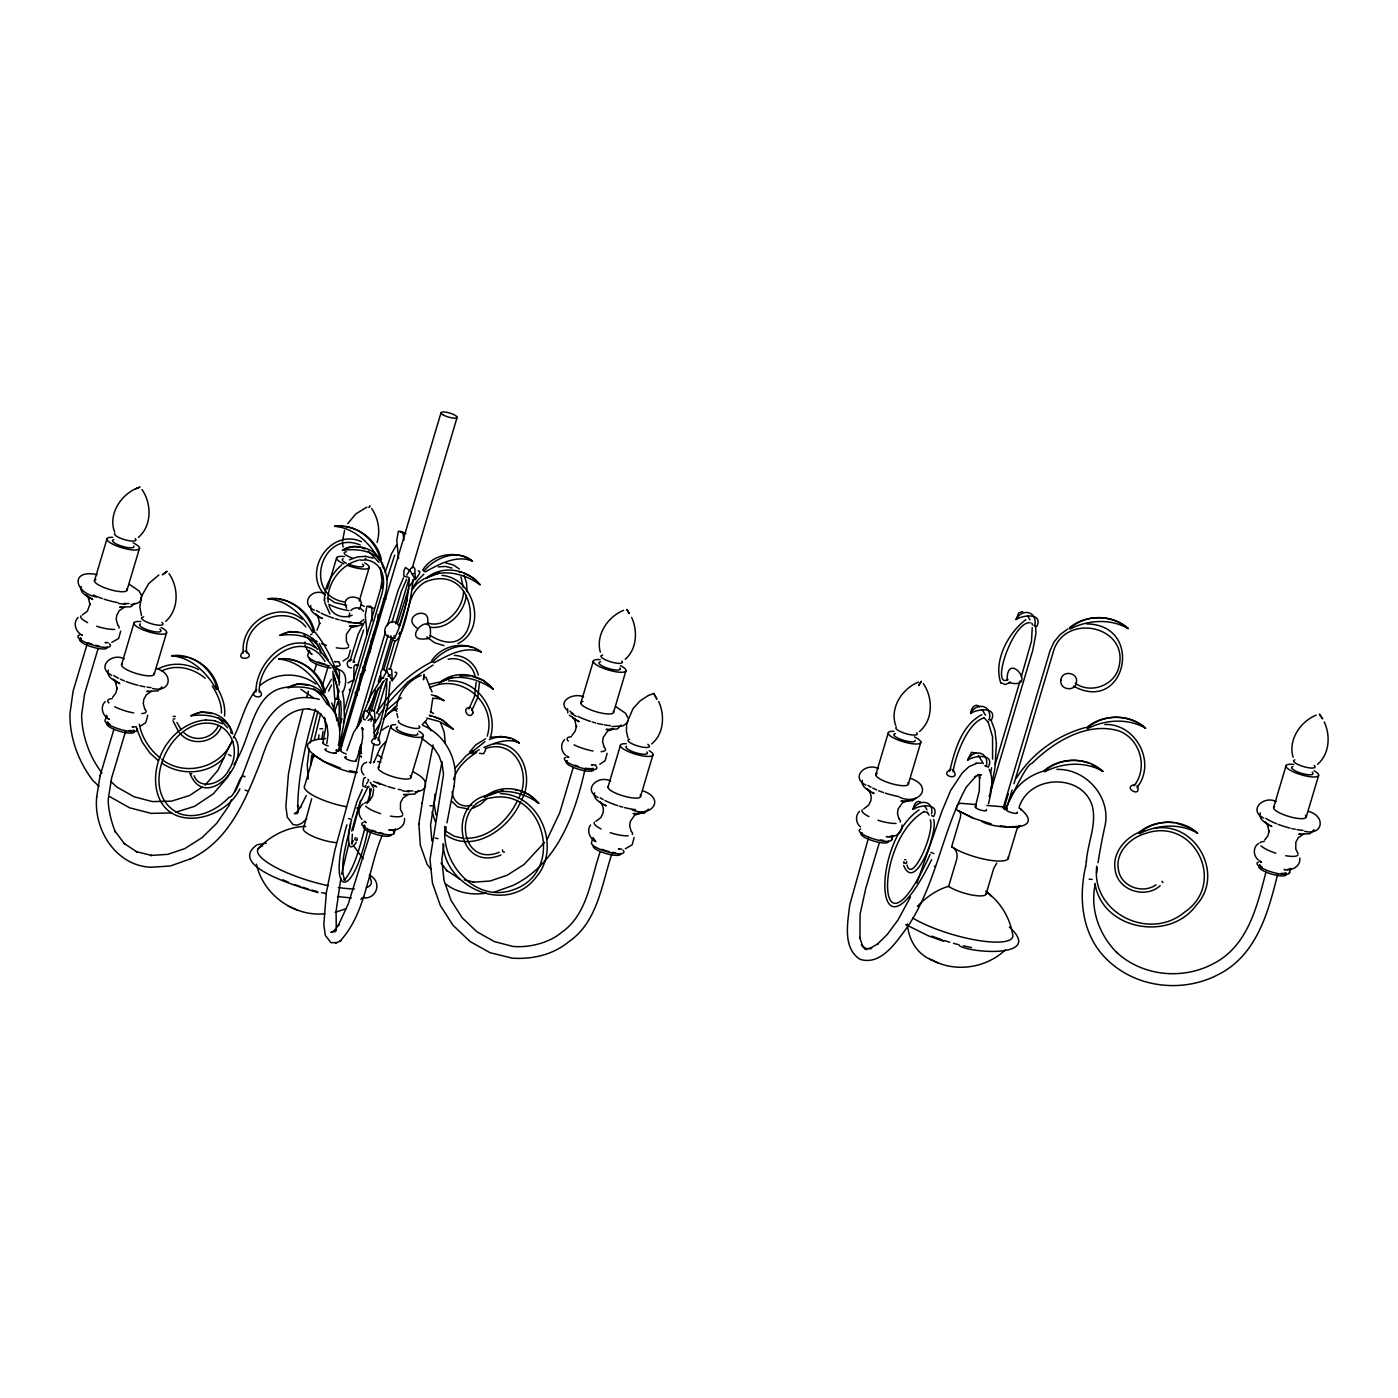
<?xml version="1.0" encoding="UTF-8"?>
<svg xmlns="http://www.w3.org/2000/svg" width="1398" height="1398" viewBox="0 0 1398 1398"><rect width="100%" height="100%" fill="white"/><g stroke="black" fill="none" stroke-linecap="round" stroke-linejoin="round"><path stroke-width="1.5" d="M311.667 798.782L303.663 827.599M432.786 698.388L430.619 712.735M120.7 631.075L118.655 638.484L111.892 642.311M147.769 715.234L145.724 722.644L140.412 726.191M350.391 650.122L348.347 657.532L343.034 661.062M404.494 818.424C405.437 825.449 398.517 830.692 391.947 830.028M607.134 753.312L605.107 760.739L599.777 764.269M634.168 837.472L632.141 844.881L625.36 848.726M901.99 825.065C903.091 833.505 893.602 838.223 886.332 836.581L887.346 836.616M1299.808 858.04C1300.909 866.48 1291.42 871.199 1284.133 869.556L1285.146 869.591M243.322 652.918C239.932 622.792 277.608 599.62 302.055 619.209M246.695 653.041C242.798 621.149 285.839 602.363 305.865 626.916M470.287 707.615C460.257 706.846 469.291 721.63 473.206 712.456M473.153 712.7L471.79 708.367M1096.766 866.148C1090.632 912.422 1149.243 942.007 1184.77 912.003C1227.357 883.152 1193.944 816.31 1145.434 833.488C1129.916 837.786 1115.08 852.815 1118.435 869.626C1120.584 886.402 1142.515 894.51 1156.076 884.777M374.507 738.249L373.878 725.125M476.141 682.259L474.481 696.536L468.889 708.908M479.514 682.207L477.749 697.462L471.877 710.481M96.724 796.563C93.229 829.381 115.824 865.904 151.071 867.249L170.346 865.991L190.6 858.826M409.107 579.716C409.072 597.977 400.737 627.055 394.428 638.117M412.55 579.89C414.577 581.9 400.422 660.974 390.671 635.863M445.123 826.533C440.213 863.143 476.019 904.873 514.936 889.163C565.561 870.342 543.49 786.812 490.82 797.926C452.253 802.487 459.593 868.141 499.296 852.256M423.804 677.156C424.695 668.349 422.86 685.614 423.734 677.523M255.904 691.905C255.799 665.483 282.047 635.933 309.867 644.478M259.277 692.202C257.914 658.178 304.362 626.933 324.948 661.429M378.474 713.976L379.697 715.234L375.083 722.731L374.594 712.036L373.249 710.254L371.239 711.023M394.987 672.193C399.915 671.652 393.24 679.096 392.244 680.721L391.772 670.026L390.409 668.244L388.417 669.013M418.072 570.978C423 570.436 416.324 577.881 415.328 579.506L414.857 568.811L413.493 567.029L410.89 568.462M360.632 673.941L358.797 690.367M369.719 800.547L369.823 788.105M992.58 759.114L992.563 736.798L988.176 721.997M434.166 804.06L434.848 794.291M224.519 716.021C225.794 705.256 221.548 694.614 215.834 685.702M338.403 725.178C340.396 708.174 338.91 690.752 333.738 674.413M324.476 597.942C324.93 585.028 332.217 573.163 341.741 564.809M339.137 685.142L339.469 672.263L338.491 669.17L336.271 668.926M372.095 620.782L371.833 608.025L370.505 606.173L366.87 606.278L365.245 615.207L367.097 633.678M371.676 638.606L370.208 652.045M310.601 765.195L311.632 755.182M504.486 852.151L503.158 852.011M352.331 834.187L351.929 842.749M455.311 774.527C455.014 753.732 442.467 733.531 423.017 725.475M446.958 822.863L454.053 786.165M340.011 730.036L341.287 710.568L340.623 700.94M454.018 786.48L455.329 774.317M373.913 743.631L370.505 763.133M1085.669 866.288C1078.12 899.421 1082.035 936.538 1108.317 960.793L1108.614 961.09C1137.972 988.386 1183.617 992.964 1218.724 974.336C1256.819 954.956 1268.423 911.968 1277.755 873.715M1095.228 884.375C1089.811 908.997 1099.23 934.947 1116.792 952.545L1116.513 952.248C1142.253 976.171 1182.271 980.173 1213.045 963.851C1247.802 946.289 1257.047 906.568 1265.924 872.107M335.275 698.651L333.895 707.825M337.932 704.382L338.386 700.835M81.101 586.444C79.302 593.346 88.126 596.754 92.74 599.462L86.099 595.076L89.297 598.694L88.249 597.173L89.979 604.775L90.119 603.814L87.323 611.206L82.377 614.928M141.478 598.204C141.111 603.062 134.959 604.198 131.08 604.478M304.886 643.499L305.096 641.962M310.793 605.491C308.871 612.359 318.097 615.871 322.431 618.51L320.824 617.654M326.783 743.614L328.023 734.352L327.184 725.789L324.353 718.327L324.703 719.236L320.125 713.434L320.858 714.151L314.795 710.271L315.738 710.656L308.521 708.908L309.482 708.873C280.649 708.279 268.626 737.183 260.902 760.966C245.856 799.027 229.761 840.687 190.041 859.176M338.386 745.536C341.531 731.748 339.504 715.759 328.967 705.536M414.874 791.845C418.753 791.565 424.922 790.429 425.289 785.571M425.394 784.662C425.848 778.057 417.845 774.667 413.196 771.783M425.114 786.864L425.569 783.369M433.118 744.959L425.708 782.268M567.536 708.681L567.815 712.98M594.569 792.841C592.647 799.708 601.891 803.221 606.225 805.877L604.6 805.003M627.754 721.752L627.912 720.459M862.391 780.434C860.469 787.301 869.696 790.814 874.047 793.452L872.422 792.596M1097.308 867.878L1096.626 872.999M443.848 844.864L441.82 859.63L444.005 880.321L450.96 900.26L462.126 917.717L476.963 931.837L494.42 941.605L512.751 946.394C529.615 948.071 549.938 942.392 561.245 932.641C587.754 914.484 590.498 879.394 600.284 851.539M1086.368 861.465C1087.801 842.417 1096.679 825.1 1092.467 806.698C1083.45 773.461 1029.959 773.81 1019.177 807.03M1098.042 862.776C1099.579 852.396 1102.201 838.433 1104.787 826.83C1111.794 797.751 1086.351 768.551 1056.905 769.389M445.42 833.278L446.154 828.053M1085.617 866.708L1086.421 861.046M365.874 658.842L363.41 674.116M161.976 686.907L157.974 690.909L146.72 691.346L148.747 691.538M318.447 738.721L319.024 734.806M321.785 739.123L323.078 731.381M621.341 725.003L617.339 729.005L606.085 729.441L608.113 729.634M648.392 809.162L644.373 813.147L633.119 813.601L635.164 813.776M1314.015 829.713L1310.013 833.715L1298.759 834.152L1300.787 834.344M100.114 775.715L113.867 729.372M338.578 689.476L336.953 699.035M422.179 803.064L424.782 787.336M433.782 804.881L442.065 761.543M430.811 869.137L427.124 864.296L420.309 845.213L418.876 823.789M418.771 824.436L422.266 802.522M433.869 804.357L430.549 825.169L431.86 840.949M96.637 797.157L100.184 775.243M309.255 748.891L307.245 764.898L308.207 779.105M990.658 773.251L991.566 767.764M340.885 878.136L336.079 911.356L336.271 928.761M949.696 771.207C954.572 750.709 961.667 725.055 981.815 714.71M953.034 771.748C956.075 752.613 969.041 721.385 984.279 717.925M332.829 671.389L334.699 698.476L338.858 699.524M487.186 736.169C497.618 702.967 460.763 672.054 429.588 687.781M490.471 737.026C498.614 710.708 477.137 678.834 448.601 680.931M352.908 830.395L360.02 803.046L367.901 787.091M463.577 591.441C463.21 609.406 444.407 628.925 427.701 622.984M466.338 595.338C464.258 612.481 448.356 629.729 430.095 627.265M381.532 588.069L382.423 583.438M396.892 704.749C399.426 691.8 408.775 680.249 421.113 675.409M310.199 743.002L317.923 711.145M314.393 739.385L320.526 714.151M988.508 803.833C991.06 792.683 994.24 780.206 989.172 769.302M341.584 874.152L348.941 843.186M351.562 820.224C349.308 824.418 344.292 859.228 356.438 842.243M349.867 661.446L358.203 634.098L364.878 621.306M353.152 662.268L363.62 630.009M990.396 791.041L994.922 768.184L996.425 743.369M346.879 824.837C326.101 896.992 352.191 903.492 367.814 830.29M350.671 823.527C347.613 841.019 338.438 866.498 344.974 880.408M386.827 579.454L394.655 555.111M377.076 542.511C380.518 531.118 378.404 518.309 371.658 508.54M931.627 815.681L933.707 816.519C940.557 802.662 919.919 804.724 912.999 809.477C913.541 806.034 915.865 799.516 920.443 801.875M996.442 743.649L994.869 730.403L991.182 720.442C998.399 706.706 977.482 708.611 970.631 713.434C970.736 709.031 975.192 702.18 979.649 706.934M984.891 765.737L988.334 767.135C995.201 753.277 974.563 755.339 967.643 760.093L971.505 752.351L975.856 752.893M1033.978 625.5L1036.739 626.601C1043.607 612.761 1022.969 614.823 1016.049 619.559L1018.705 612.901L1022.707 611.573M352.226 817.481L356.874 801.875L362.362 789.381M364.546 829.521C360.037 846.07 354.603 867.599 345.026 879.359C346.704 878.765 341.601 879.726 344.712 880.128M141.233 597.575L139.817 607.064L141.478 615.522M302.859 709.939L294.926 740.258L288.407 774.492L285.874 806.489L287.324 817.201L293.021 824.628L297.459 825.135L301.951 823.212L306.669 818.651M360.562 800.39L351.667 831.111M108.31 670.114C105.916 677.191 115.055 680.931 119.809 683.622L113.168 679.236L116.366 682.853L115.318 681.333L117.048 688.934L117.187 687.973L115.789 693.111L112.574 697.305M1260.349 812.902C1257.833 819.944 1267.357 823.824 1271.848 826.428L1270.223 825.571M903.685 865.519C915.218 893.916 938.565 830.22 933.549 819.525M385.149 572.306L391.492 553.748L396.578 544.94M94.452 580.904L106.877 539.226M87.41 643.115L73.08 691.206L69.935 713.766C69.62 737.655 78.34 761.333 92.687 780.276L98.996 786.358M98.035 648.777L84.562 693.985L81.643 714.867C81.766 734.509 89.262 756.755 102.002 772.972M127.131 589.781L139.555 548.121M121.539 664.732L133.963 623.071M125.715 730.892L111.665 777.812L108.345 798.38C107.646 807.17 111.246 822.181 115.475 832.264L115.125 831.373L124.772 844.13L124.055 843.396L137.021 851.976L136.078 851.574L151.596 855.454L150.635 855.471L167.76 854.353L184.711 848.638L202.011 837.699L216.707 823.3L228.87 805.755L231.491 799.813M154.182 674.273L166.607 632.612M327.377 588.89L336.691 557.645M306.581 697.462L308.434 691.241M314.008 672.543L316.49 664.225M315.389 709.205C306.319 740.957 298.263 773.513 297.722 806.681L297.582 805.353L298.298 810.613M322.169 686.453L328.338 665.78M359.181 601.123L369.124 567.78M322.938 742.705L325.751 727.065L324.511 717.506M339.434 726.89L341.933 718.537M344.432 710.167L380.588 588.89L382.038 580.1L380.204 567.833M343.384 722.941L382.038 593.276C384.013 585.308 384.485 577.357 380.92 570.122M340.43 750.184L441.034 412.707M356.77 728.236L385.464 631.966M387.333 625.692L398.168 590.131L403.515 577.741M368.163 702.058L388.12 635.111M391.859 622.564L401.383 591.337L406.626 579.209M369.544 711.128L375.765 690.297M378.246 681.979L380.099 675.723M382.598 667.388L391.283 638.222M395.634 623.648L409.299 577.811M412.393 567.396L457.111 417.408M356.175 760.879L361.208 745.256M361.593 743.841C357.399 749.66 360.3 760.529 361.156 745.955M371.431 710.778L378.211 688.061M380.064 681.857L381.287 677.733M383.751 669.467L392.384 640.546M397.312 624.015L408.845 588.051M370.959 721.316L372.183 717.174M374.035 710.97L382.668 682.049M386.355 669.659L394.987 640.738M407.342 599.305L399.286 626.269C390.933 612.114 375.66 635.81 391.982 637.715M373.144 725.964L375.014 719.69M376.883 713.417L386.862 679.952M389.972 669.502L410.54 600.493C413.022 592.857 418.509 585.517 426.006 581.585M373.982 762.347L380.099 748.017L385.691 741.691M367.097 803.605L371.449 789.031M378.386 767.642L390.811 725.964M371.221 830.464L348.259 903.912L338.246 925.546L338.998 924.445L333.807 931.522L330.907 932.379L336.306 929.967L333.807 931.522L335.328 931.68M381.829 836.179C368.041 870.098 365.892 913.418 339.959 941.204M394.026 833.61L395.424 828.909M410.802 777.777L423.227 736.099M580.904 702.827L593.329 661.149M573.25 767.397L559.742 812.727L547.247 839.132M585.08 768.987C575.12 814.143 557.54 863.684 513.014 885.441L494.735 891.976M613.547 712.368L625.972 670.691M607.938 787.301L620.345 745.623M612.114 853.147C601.752 883.798 597.89 921.736 568.934 941.605C553.189 954.782 532.393 959.482 512.227 958.172L490.016 952.702L470.112 941.553L453.004 925.266L440.265 905.397L432.419 882.959L430.007 859.421L443.516 774.387L442.257 764.846L438.85 755.567L433.45 747.388L421.847 738.371M640.616 796.196L653.041 754.518M875.742 774.894L888.167 733.216M868.717 837.087L849.704 905.118C847.782 922.523 842.365 947.757 859.927 959.273C881.334 966.14 896.625 941.273 907.337 927.154M879.325 842.784L865.764 888.289L860.085 914.187L859.927 938.635L859.7 937.376L862.968 947.075L862.304 945.817M891.522 840.233L892.92 835.532L889.425 836.651M908.438 783.771L920.863 742.093M917.368 906.446A64.797 48.161 -56.6 0 1 946.271 887.014L948.63 886.437L956.424 860.294A14.172 10.537 -56.6 0 0 951.636 846.769L960.321 817.638A7.724 5.749 -56.6 0 0 958.766 810.857A4.054 3.023 -56.6 0 1 956.704 806.821A4.054 3.023 -56.6 0 1 961.003 803.308L976.049 804.566M975.315 806.821L979.316 790.866L979.561 776.921L979.806 778.197L978.722 775.226M995.166 764.444L1020.103 680.774M1021.361 676.597L1031.514 641.053L1032.248 627.615M989.12 796.72L1032.79 650.21L1035.901 633.871L1035.673 627.58M1012.1 790.045L1006.49 808.865L1003.956 808.481L1003.205 807.834L1050.02 650.804L1053.9 642.171L1059.999 634.675L1067.862 628.89M1013.969 783.771L1053.236 652.045C1064.227 611.642 1130.702 625.797 1118.592 668.174C1113.699 685.859 1090.038 694.142 1075.254 683.185M986.097 894.004L993.768 868.298L996.791 863.038M1008.01 858.861L1016.94 829.066L1020.173 825.467M1273.683 807.24L1286.108 765.562M1289.34 873.226L1290.738 868.508L1287.243 869.626M1306.116 817.376L1318.541 775.715M349.57 613.058L349.255 617.252M134.837 603.272L130.905 606.749L119.651 607.186L121.678 607.379M418.631 790.621L414.699 794.116L403.445 794.553L405.472 794.746M518.588 798.468C532.446 773.968 514.709 737.847 485.228 748.681M521.646 799.743C534.071 778.022 522.433 741.412 493.669 743.823M141.967 595.461L148.747 583.56L158.865 574.962M334.524 711.984L337.844 702.163M346.931 750.621L353.589 732.5L361.47 720.582M453.494 779.507L454.333 777.026M140.918 598.501L142.264 594.534M344.572 530.279L342.423 541.882M343.139 691.538C346.687 684.356 347.962 670.306 337.075 669.415M430.025 637.331C435.18 603.779 395.879 644.758 429.011 638.379M374.996 739.245C381.462 720.285 388.032 697.427 386.425 678.764M378.159 740.433L387.91 704.802L390.129 681.368M916.878 883.134L941.798 811.556L950.623 790.534L962.226 772.972L968.884 766.751L976.887 763.273M978.478 774.597L981.361 774.894L977.796 774.999L979.142 774.562L974.79 777.008L975.821 776.274L966.263 787.179C942.06 831.495 936.293 884.078 907.739 926.525M358.08 726.418L370.645 695.837L381.794 678.24M930.107 854.37C876.127 973.759 872.771 840.932 924.183 811.556M931.592 859.665C873.802 976.643 869.521 842.767 919.133 809.914M427.194 624.504C432.943 604.041 399.566 615.417 417.006 628.121M232.662 741.01L232.837 742.163M367.569 711.005L376.674 691.556L384.433 680.372M234.986 791.88C253.964 755.392 262.667 685.335 319.356 699.35M1008.325 793.68C993.698 842.19 1022.864 764.461 1032.004 763.343C1054.075 741.534 1087.679 721.141 1119.518 731.119C1140.523 739.542 1148.282 768.236 1134.04 785.763M233.361 737.882C241.714 722.084 244.72 703.299 256.463 689.564M910.482 897.027L897.9 920.094L887.398 934.336L877.14 944.419L878.171 943.685L868.979 948.91M231.212 742.548L217.808 770.473L205.087 785.257M398.989 634.15L399.88 632.28M230.408 771.591L227.804 777.026L213.265 793.889L194.514 806.349L175.816 812.221M233.885 764.356C252.514 738.511 251.116 689.092 289.124 687.03M406.818 575.155L410.296 569.143M382.982 677.908L387.211 670.358M366.556 718.397L370.033 712.368M365.175 786.794L365.909 785.257M325.472 689.738L331.378 679.323M328.565 691.066L331.536 685.02M455.346 774.579C459.68 765.021 467.963 757.891 476.683 752.386M306.267 795.567L300.221 807.607L300.989 806.489L295.799 813.514L294.314 813.671L298.316 811.958L295.799 813.514L297.355 813.619M915.97 797.751L915.428 798.625M1009.181 800.6C1015.298 785.676 1029.015 774.999 1044.411 770.875M373.074 635.181L377.215 625.36L378.107 614.316M517.575 800.372C508.103 820.626 488.182 838.887 465.569 838.276M520.72 801.456C509.781 828.35 473.45 854.161 445.875 834.956M446.049 826.847L444.494 827.004M374.087 732.674L380.658 722.469M366.66 783.719L368.076 781.185M903.824 861.762L903.755 862.811M218.368 725.457C212.653 738.948 194.409 742.81 184.047 732.744M221.233 726.977C214.523 743.334 190.67 746.864 179.678 732.901M919.779 683.709C915.306 690.664 924.952 675.916 919.971 683.377M353.379 840.845L351.387 843.815M232.138 741.08C220.692 768.149 184.501 777.043 161.766 759.359M317.014 630.236L319.81 622.844L319.67 623.823L317.94 616.203L318.989 617.741L315.791 614.124L318.499 616.273M590.585 824.96C586.286 830.709 589.781 838.783 595.828 841.666L593.014 837.577L591.616 842.278A16.933 4.264 16.6 0 0 609.213 852.326A16.933 4.264 16.6 0 0 622.896 850.141M347.735 523.603L355.878 513.852L366.94 507.107M1136.924 787.528C1156.862 763.186 1136.05 723.203 1104.77 724.496M409.562 586.286L414.961 578.213M412.62 587.894L417.618 580.415L423.874 574.141M455.119 768.114L466.303 755.584L473.275 750.743M377.006 712.456C390.549 691.451 409.107 673.452 431.44 662.04M379.854 714.273L384.765 707.161M1016.241 778.319C1031.899 753.417 1057.255 735.103 1085.617 727.484M363.812 619.576L358.604 623.368L353.344 622.582M426.844 719.673L422.248 724.706M358.954 609.301C369.893 594.639 338.368 591.843 346.599 608.305M397.084 705.728L394.166 709.52L396.822 711.267M239.897 788.856C225.13 820.259 168.564 833.418 157.345 792.893C148.747 761.054 172.303 722.958 205.856 719.935M385.988 705.396L407.709 682.014L433.013 665.029M412.27 589.397L416.901 583.735L424.258 578.615M544.556 842.347L524.04 864.488L507.125 875.253L490.156 881.02L473.013 882.208L473.974 882.173L464.258 879.796M383.122 719.288L395.512 706.34M374.227 736.886L378.159 732.552M369.317 800.512L372.532 796.301L373.703 789.503M571.939 735.4L575.155 731.189L576.553 726.051L576.413 727.012L574.7 719.411L575.731 720.931L572.533 717.331L575.242 719.463M1264.613 840.111L1267.829 835.899L1269.209 830.779L1269.087 831.74L1267.357 824.138L1268.405 825.659L1265.207 822.041L1267.916 824.191M78.201 617.409C72.434 622.739 75.702 632.298 82.342 635.251L81.311 634.64M105.269 701.586C99.503 706.899 102.77 716.458 109.411 719.428L108.38 718.799M564.635 739.664C560.161 743.788 560.93 751.46 565.578 755.165M859.49 811.399C855.017 815.523 855.786 823.195 860.434 826.9M1016.049 619.559C1022.218 607.431 1038.172 611.73 1034.66 625.78M970.631 713.434C976.818 701.289 992.772 705.588 989.26 719.638M912.999 809.477C918.346 798.695 934.144 800.198 931.592 813.898M967.643 760.093C973.812 747.947 989.767 752.264 986.272 766.296M627.178 722.941L622.792 725.911L611.922 726.593M906.551 863.16L906.638 861.675M424.031 570.943C435.232 557.487 457.53 548.365 472.489 561.14C456.622 554.429 439.182 564.285 425.341 571.817L422.703 570.069C432.943 553.433 457.006 549.729 472.489 561.14M395.494 710.394L397.347 708.506M470.934 752.823L484.949 741.639M350.915 610.611C354.061 606.54 360.929 607.012 363.585 611.38M223.837 757.856C208.232 774.824 180.202 775.977 161.766 763.046M385.848 710.9L401.296 697.619M258.263 848.603C270.548 835.445 287.621 826.917 305.743 826.34M625.221 659.244C636.981 649.179 637.803 630.725 631.651 617.374M1008.08 679.673C990.046 688.882 1012.991 620.695 1030.204 622.757M1010.527 682.067L1005.389 684.566L1000.619 682.678M138.385 537.391C152.085 525.735 151.753 503.577 142.002 489.562M165.733 621.324C179.101 609.58 178.804 587.579 169.018 573.652M1317.545 764.322C1329.585 754.099 1330.634 735.523 1324.238 721.91M360.824 899.368L363.777 896.73M1005.319 949.906C986.936 967.364 957.857 972.449 934.878 961.509M651.643 743.911C663.998 734.002 664.941 715.077 658.685 701.499M919.447 731.504C933.41 720.075 933.043 697.567 923.309 683.587M354.725 838.118L355.896 837.717M357.276 840.128L357.224 838.293M164.352 573.32C157.065 578.824 172.863 567.134 164.702 573.075M347.91 682.923L352.75 680.442M1160.2 885.685C1145.434 899.211 1117.928 890.526 1115.237 870.238C1111.62 851.574 1127.435 835.113 1144.438 830.377M1069.785 628.401C1085.862 614.229 1112.319 613.827 1128.169 628.576C1110.536 618.353 1087.731 619.838 1070.012 629.083L1069.575 627.719C1086.036 613.897 1112.039 614.526 1128.169 628.576M1087.225 728.026C1103.302 713.854 1129.741 713.452 1145.591 728.201C1127.959 717.978 1105.154 719.463 1087.434 728.707L1086.997 727.344C1103.459 713.522 1129.462 714.151 1145.591 728.201M1044.498 771.119C1060.575 756.947 1087.032 756.563 1102.865 771.294C1085.232 761.071 1062.445 762.557 1044.725 771.801L1044.289 770.438C1056.608 760.285 1074.311 757.646 1089.199 763.273M1139.283 833.033C1155.36 818.879 1181.799 818.477 1197.649 833.208C1180.017 822.985 1157.212 824.471 1139.492 833.715L1139.055 832.369C1148.632 824.54 1161.423 821.045 1173.656 822.618M368.093 720.494L372.13 717.524M368.845 786.305L367.062 787.266M260.395 685.212C275.878 672.019 299.609 671.879 315.756 684.006M426.355 578.213C442.083 564.617 467.474 568.916 480.056 584.714C464.765 573.687 442.362 567.815 425.411 578.527L439.304 572.865M439.549 682.766C455.276 669.153 480.667 673.452 493.249 689.249C477.959 678.24 455.556 672.351 438.605 683.063L452.498 677.401M485.054 796.825C500.799 783.212 526.172 787.511 538.772 803.308C523.464 792.299 501.061 786.41 484.11 797.122L503 790.359M363.27 803.85C358.01 807.013 357.696 815.069 361.907 819.263M1258.584 843.466C1252.8 846.943 1253.132 855.908 1258.235 859.875M363.463 624.05L356.577 626.496L349.343 626.234L356.612 625.85L350.915 627.772L346.424 634.238L346.354 641.123L348.714 645.806M412.375 574.298L413.616 573.425M388.05 676.37L390.531 674.64M202.028 787.249L189.639 795.462L171.5 801.159L152.382 801.596L134.051 796.755L116.628 786.917L110.704 781.255M158.323 668.768C170.923 662.303 186.161 662.949 198.551 669.625M500.991 855.017C456.517 873.191 446.783 800.897 490.016 794.746M398.587 558.641L396.752 540.187L398.378 531.24L402.746 531.747L403.952 540.275M353.851 681.088L353.939 666.724L355.04 664.889L358.674 664.801M381.899 730.123L388.417 725.999M387.333 714.063L393.956 709.974M256.865 844.916C225.043 867.581 308.504 889.268 317.958 892.675M912.632 800.53L914.641 799.289M1019.561 825.834L1017.622 827.022M342.458 550.358C357.678 541.655 379.784 549.362 382.895 567.518L384.205 568.392C379.854 550.812 357.591 548.121 342.458 550.358C348.818 545.569 357.836 545.15 364.756 549.012M279.845 635.391C295.048 626.688 317.154 634.395 320.264 652.551L321.592 653.425C317.224 635.845 294.978 633.154 279.845 635.391L289.683 631.494L298.578 632.578M230.985 732.674L232.75 733.828C228.381 716.248 206.135 713.557 191.002 715.793L200.84 711.897L211.535 713.557M327.132 704.085L329.561 705.693C325.192 688.096 302.947 685.404 287.813 687.659L297.652 683.744L308.346 685.422M1025.887 619.629C1008.22 632.822 993.157 660.904 1000.811 682.975M457.967 643.569C488.217 628.855 474.079 577.776 441.978 575.417M134.243 489.422C119.459 496.902 108.345 515.338 114.549 531.817M366.695 762.242C360.894 763.57 359.583 771.189 363.934 774.894M479.199 749.782L472.244 753.697L469.606 751.949L475.844 744.802L485.648 738.808M319.915 728.865L322.658 728.69M483.9 747.476C494.735 743.002 507.981 737.428 519.392 743.02C511.266 735.785 498.999 735.331 489.335 739.559M136.969 488.199C129.245 491.467 146.266 484.599 137.336 488.042M595.863 821.325L600.808 817.603L603.15 812.85L603.394 808.533L601.734 803.57L602.783 805.091L599.585 801.491L602.293 803.623M863.684 808.918L868.612 805.178L870.954 800.425L871.199 796.126L869.556 791.146L870.587 792.683L867.389 789.066L870.098 791.216M1316.217 715.094C1300.402 721.473 1287.82 740.031 1293.15 757.244M623.613 610.332C607.763 616.675 595.478 634.972 600.336 652.167M918.451 682.084C902.077 688.602 889.478 708.07 895.751 725.597M362.624 729.074L361.68 727.869L362.956 729.564L362.397 728.201L362.676 737.585L357.801 765.999L334.873 850.124L326.328 892.78L323.829 924.672L325.297 935.332L331.011 942.706L336.866 942.584M335.45 943.213L341.322 940.609M357.049 808.254L359.758 807.293M191.002 715.793C206.205 707.091 228.311 714.797 231.421 732.954M287.813 687.659C303.017 678.956 325.122 686.663 328.233 704.819M906.271 863.352L904.191 863.248M124.457 607.204L119.319 610.577L116.733 615.207L116.209 619.489L117.607 624.539M151.526 691.363L146.388 694.736L143.802 699.367L143.278 703.666L144.676 708.699M408.251 794.571L403.113 797.943L400.527 802.557L400.457 809.442L402.816 814.125M1303.565 834.169L1298.427 837.542L1295.841 842.173L1295.771 849.058L1298.113 853.741M336.132 752.998L333.965 753.242M345.096 757.104L346.302 756.842A5.924 1.485 16.6 0 0 346.285 758.887A5.924 1.485 16.6 0 0 353.572 761.211A5.924 1.485 16.6 0 0 355.826 759.918M360.876 752.176L359.181 752.019L361.296 751.879M161.661 670.97C176.113 663.928 193.256 668.052 205.261 678.327M243.934 651.171C231.911 661.621 259.014 659.629 245.349 651.031M349.413 559.829L357.661 556.893L365.577 556.334M358.482 560.231C340.553 564.792 326.206 584.172 328.198 602.171M655.575 696.676L656.938 699.21L653.705 693.425L647.798 695.767L640.057 700.94L633.032 708.576L626.671 723.482L626.409 731.346L627.947 738.004M1018.216 826.742L1019.491 826.358L1008.43 826.9M335.171 912.37L345.778 908.787M425.866 581.673C483.533 559.462 485.403 669.887 430.165 635.408M472.786 808.271L480.65 804.427L487.22 798.258M174.837 718.712L173.177 719.201M352.191 615.172C342.825 619.314 331.745 614.998 329.089 605.736M912.195 800.739L900.941 801.176L902.968 801.369M489.982 737.393L501.428 736.449L510.672 738.563M428.609 684.531L438.413 682.207M256.725 690.035C245.384 697.183 267.874 700.643 259.486 690.507M173.212 716.353L175.344 716.475M191.788 773.758L190.46 773.776M471.947 805.108C461.864 808.306 452.847 802.26 452.201 791.6M432.471 805.685L429.972 805.947M385.761 679.079L387.141 678.851M610.314 729.529L613.373 729.057L607.676 730.979L603.167 737.445L602.643 741.744L604.041 746.794M257.826 844.602L266.406 843.239M637.348 813.688L640.406 813.199L634.709 815.139L630.218 821.605L629.694 825.903L631.075 830.954M905.17 801.281L908.228 800.792L902.531 802.714L898.023 809.18L897.499 813.479L898.897 818.529M362.222 897.796C377.006 900.19 382.702 881.317 369.299 875.078M361.837 623.386L348.434 622.494M904.611 859.735L905.956 859.753M324.703 913.768C293.86 916.931 262.981 894.475 256.428 864.156M951.112 769.25C936.922 775.75 962.61 781.954 952.772 769.616M935.454 866.411L934.371 866.341M502.651 849.879L502.511 851.137M345.306 526.679C362.432 529.091 377.67 542.337 381.322 559.427L379.435 560.039C370.19 543.507 354.445 527.972 334.699 526.277C355.774 523.167 375.695 539.68 380.378 559.742M278.639 599.113C295.764 601.542 311.003 614.771 314.655 631.879L312.75 632.473C303.523 615.941 287.778 600.406 268.032 598.711C289.106 595.618 309.028 612.114 313.711 632.176M189.936 658.074C203.898 662.495 215.135 674.57 218.298 688.899L216.41 689.511C207.166 672.98 191.421 657.444 171.674 655.749C192.749 652.656 212.671 669.153 217.354 689.214M289.194 659.437C306.337 661.848 321.557 675.094 325.21 692.185L323.322 692.796C314.078 676.265 298.333 660.73 278.604 659.035C299.661 655.942 319.583 672.438 324.266 692.499M438.256 566.924L445.525 566.417L451.886 568.06M448.164 659.244C459.942 656.571 472.332 664.102 475.058 675.916M486.329 893.095C472.332 895.402 456.779 892.955 445.543 883.851M459.977 675.881L469.815 675.968M870.307 948.456L871.723 948.403L864.191 948.56L866.865 949.626L861.325 944.786M383.419 598.903L386.04 598.833M975.472 763.325L981.448 763.133M171.744 812.92L151.229 813.374L129.63 807.834L109.743 796.633M334.699 526.277L342.667 526.417M268.032 598.711L276 598.868M171.674 655.749L187.454 657.235M278.604 659.035L286.555 659.192M376.377 737.515C361.523 743.02 386.862 750.936 377.984 738.057M468.837 809.092L457.653 806.926L452.166 801.631M357.259 807.694L358.5 807.677M351.545 659.891C345.795 659 345.813 668.663 351.545 667.772M432.454 698.284L439.077 698.668L443.97 700.59L437.224 696.379L431.3 694.806M365.56 777.533L363.847 778.127L362.816 783.387L362.903 786.235L365.542 786.899M1155.464 828.158C1196.164 821.902 1224.526 874.764 1196.391 905.013C1169.776 942.287 1101.904 929.967 1095.001 883.431M323.462 593.224C310.915 588.296 300.151 604.006 314.323 610.192M108.135 642.661L105.042 642.591L106.038 642.626M339.12 661.743L334.716 661.638L335.73 661.673M152.557 688.515C171.22 693.076 173.911 673.189 156.471 668.576M136.497 726.873L132.094 726.75L133.107 726.785M325.419 738.581C276.14 741.394 343.017 775.034 357.224 772.465M595.863 764.951L591.476 764.846L592.49 764.881M1304.596 831.321C1323.259 835.882 1325.951 815.995 1308.511 811.382M393.222 830.062L388.836 829.958L389.85 829.993M621.621 849.075L618.51 848.988L619.524 849.023M351.44 897.97L337.512 896.555M346.704 605.386L334.384 602.451L327.551 597.645M1092.188 879.429L1089.164 879.15M454.402 655.417C465.674 655.679 475.635 664.137 478.326 674.989M986.778 805.458L1003.956 806.873M214.401 720.669L222.492 723.814M205.628 719.918L214.645 720.704M400.003 531.852L405.909 533.512M368.513 606.889L374.402 608.549M356.682 665.518L358.01 665.64M361.453 756.231L360.562 756.388L361.505 757.069M1086.648 623.927C1145.329 624.644 1125.705 714.85 1073.489 686.138M97.144 574.63C70.04 568.846 73.867 592.455 96.322 597.033M118.743 603.464L125.488 604.355M583.578 696.886C574.665 692.429 556.299 700.415 567.483 710.551M1276.252 801.596C1263.74 795.078 1247.628 810.193 1263.74 818.11M124.212 658.79C111.7 652.272 95.588 667.388 111.7 675.304M878.433 768.62C865.921 762.085 849.809 777.218 865.921 785.134M900.032 797.437C918.696 805.597 934.056 786.672 910.692 778.406M1000.217 825.816L1006.385 826.637M610.611 781.028C598.117 774.509 581.987 789.625 598.099 797.542M377.565 761.543L380.938 761.997M632.211 809.861C650.891 818.005 666.252 799.097 642.888 790.814M402.537 790.814L409.282 791.722M500.379 793.645C540.17 794.221 561.716 847.695 536.15 877.158C507.701 915.061 444.686 888.149 442.974 843.536M426.74 718.083L439.234 721.508L453.144 729.197L443.026 720.285L434.411 716.825M356.333 840.338L354.76 839.499M336.306 749.992L338.578 751.093L336.132 750.796L338.561 751.041L385.376 594.08C387.543 585.762 387.945 576.692 384.083 568.776M438.028 838.643L435.232 838.031M1176.277 823.107L1188.842 827.336L1197.649 833.208M429.326 715.164L441.139 719.358L453.144 729.197M458.963 571.869L461.323 572.324M472.157 676.422L483.131 680.337L493.249 689.249M429.71 715.916L432.052 716.37M515.338 790.027L517.679 790.482M336.289 750.01L338.561 751.041L344.45 720.407L343.96 700.59L342.405 691.294M443.952 645.614L434.743 642.8L426.705 636.964M344.083 601.874C302.58 595.041 321.208 528.794 360.195 544.958M981.745 821.308C991.462 828.577 1048.902 833.47 1020.435 808.76M349.64 770.682L356.874 772.238M959.5 945.869C971.785 953.331 1044.044 958.137 1009.321 927.066M463.699 838.416L454.315 836.266L446.277 831.478M348.591 818.546L351.667 819.315M445.787 562.992L453.284 564.897L459.33 568.969M365.822 556.352L373.074 558.169M365.315 559.777C372.392 560.546 377.635 564.093 381.025 570.332M361.435 541.725C330.54 527.413 301.444 571.939 325.192 595.268M408.338 577.269L403.812 576.133L403.847 570.978L405.507 567.431L410.33 571.013L415.328 579.506M383.751 678.1L380.728 677.348L380.763 672.193L382.423 668.646L387.246 672.228L392.244 680.721M357.137 695.086L355.634 694.719L355.267 692.29M365.437 719.83L363.55 719.358L363.585 714.203L364.494 711.25L366.206 710.656L370.086 714.238L375.083 722.731M247.289 790.796L245.069 790.15M923.851 811.469L927.608 812.5M991.165 823.876L972.606 818.005L957.98 810.648M472.594 647.641C457.88 641.822 439.986 647.676 431.528 661.027L432.856 661.901C444.057 648.445 466.355 639.323 481.314 652.097C465.447 645.387 448.007 655.243 434.166 662.774L433.293 662.18M1135.473 784.523C1120.514 786.602 1142.778 799.481 1137.168 785.466M463.542 573.058L473.73 578.3L480.056 584.714M520.021 790.936L528.636 794.396L538.772 803.308M943.58 941.291L928.342 935.804L905.764 924.585M340.343 768.026L323.567 761.281L312.872 754.204L314.183 755.602M394.481 638.222L393.38 638.082L394.813 638.432M933.777 853.514L930.981 852.396M988.91 719.498L991.339 720.459M458.439 878.363L459.383 878.748L446.381 870.238L447.098 870.954L441.052 863.02M474.813 648.602L481.314 652.097M435.232 696.134L443.97 700.59M512.891 739.525L519.392 743.02M1091.628 764.356L1102.865 771.294M929.74 959.203L938.635 963.17M288.215 906.009L297.11 909.993M972.991 818.005L958.766 810.857M373.65 781.482L380.134 784.383M577.566 720.861L579.191 721.717L569.336 715.217M244.999 776.869C239.373 771.224 235.86 797.244 229.115 797.227C216.218 810.98 196.052 819.962 178.961 813.444C135.274 792.334 170.626 714.728 213.894 723.884C233.449 728.288 240.281 753.679 228.608 770.211C222.107 784.051 199.652 790.656 194.06 775.715M375.188 786.095L376.551 786.829L372.602 784.575M479.462 753.382L483.638 753.714L485.753 749.573M927.258 812.395L929.146 815.139M231.054 755.951L228.538 754.431M310.094 644.565L315.529 647.606M300.85 689.231L313.1 697.654M615.836 706.672L625.553 713.26L628.209 718.257M571.066 713.399L576.291 716.37M360.841 604.46L364.319 606.435M129.402 584.416L139.101 591.005L141.775 596.02M1260.419 861.605L1261.45 862.234L1259.458 860.644M567.745 756.877L568.776 757.506L566.784 755.934M311.003 653.67L312.034 654.299L307.805 650.961L304.904 645.055M365.105 821.989L366.154 822.618L364.144 821.045M983.965 717.768L988.369 722.277M430.409 711.53L433.59 713.557M362.589 667.178L365.49 670.586M378.246 755.13L381.969 757.996M368.216 551.074L379.033 562.398M303.89 634.937L305.585 636.107M313.554 688.375L321.575 695.837L326.922 703.945M1008.727 682.469C1039.535 690.909 1006.822 648.253 1007.119 680.319M987.18 892.431C1000.619 902.392 1009.828 917.717 1012.606 934.196A59.24 14.924 16.6 0 1 978.181 940.435A59.24 14.924 16.6 0 1 912.649 918.014M307.298 637.296L317.678 649.563M218.455 717.698L227.577 727.834M160.211 757.943C149.621 749.625 141.757 737.515 139.293 724.216M158.376 760.687L149.918 753.033L142.142 741.971L136.917 729.389M426.198 722.888L425.464 722.172L431.108 730.804M353.432 660.677L354.69 662.32M1161.948 881.317L1162.891 882.557M978.845 774.999L979.823 776.03M322.012 653.163L332.497 666.304L339.959 682.451M978.303 755.287L983.353 763.692M367.989 779.333L368.705 780.224M350.216 690.472L349.273 689.266L350.548 690.962M335.293 929.705L336.202 930.876M1321.093 716.51C1315.203 708.279 1326.37 724.374 1321.32 716.859M353.991 846.314L363.131 858.756M628.121 611.468C623.456 604.443 632.315 618.283 628.296 611.8M315.476 632.735C326.905 647.152 335.048 664.05 339.382 681.927M329.911 613.949L324.79 602.608M181.146 729.739L176.917 722.434M178.595 731.783L173.002 720.774M310.041 652.726L309.238 650.21L307.84 654.928A16.933 4.264 16.6 0 0 329.579 665.85M107.419 717.838L106.615 715.339L105.217 720.04A16.933 4.264 16.6 0 0 122.814 730.088A16.933 4.264 16.6 0 0 136.48 727.904M370.225 782.268L373.546 787.948M1027.53 615.767L1030.081 619.856M982.13 709.625L985.52 715.252M924.497 805.667L927.031 809.757M425.796 676.912L432.052 691.975M653.565 693.46L655.365 696.274M319.111 643.447L328.373 660.363M212.234 685.999C217.372 694.055 221.74 703.299 221.461 713.067M234.235 736.589C252.461 762.626 205.104 812.57 189.936 773.304M1031.759 623.159L1032.598 624.941M435.337 821.692L432.087 811.889M333.545 675.426L339.102 692.08M440.615 722.714L444.197 732.115L445.263 742.915M331.71 702.967L336.027 714.658L336.796 720.809M312.872 753.924L313.379 757.349L313.676 755.182L304.712 785.711A32.573 8.213 16.6 0 0 346.564 806.751M464.066 575.399L466.565 582.966L467.019 591.738M460.886 576.762L463.367 587.457M397.853 717.628L396.892 713.417M369.666 875.253L371.082 881.002A59.24 14.924 16.6 0 1 366.224 887.59M343.104 547.02L342.545 543.595M351.894 842.417L352.191 844.025M906.97 865.03C912.073 884.585 935.105 832.282 930.247 819.787M434.149 803.885L435.861 814.824M394.288 637.436L394.079 635.688M328.25 745.99A5.924 1.485 16.6 0 1 323.567 742.39M126.659 588.663A17.003 4.281 16.6 0 1 109.306 589.379A17.003 4.281 16.6 0 1 95.92 579.366M109.411 643.744A16.933 4.264 16.6 0 1 93.614 645.352A16.933 4.264 16.6 0 1 79.389 635.111M107.192 647.064A14.382 3.635 16.6 0 1 91.15 646.697A14.382 3.635 16.6 0 1 80.839 638.554M114.706 629.415A20.009 5.05 16.6 0 1 96.707 626.252M87.655 622.617A20.009 5.05 16.6 0 1 80.927 615.836M117.886 625.116A20.009 5.05 16.6 0 1 118.847 628.086M99.031 645.946A14.382 3.635 16.6 0 1 95.518 645.194M91.901 644.146A14.382 3.635 16.6 0 1 88.458 642.905M81.241 638.799A14.382 3.635 16.6 0 1 80.42 637.61M129.07 603.552A27.803 7.007 16.6 0 1 123.968 603.447M117.816 602.625A27.803 7.007 16.6 0 1 104.046 599.165M102.334 598.589A27.803 7.007 16.6 0 1 93.317 595.006M133.142 542.878A17.003 4.281 16.6 0 1 135.431 550.026A17.003 4.281 16.6 0 1 111.473 543.507A17.003 4.281 16.6 0 1 112.749 537.339M133.806 546.129A11.167 2.813 16.6 0 1 121.364 546.041A11.167 2.813 16.6 0 1 113.85 539.645M135.169 538.58A11.167 2.813 16.6 0 1 125.785 539.995A11.167 2.813 16.6 0 1 114.933 533.232M373.982 761.823A5.924 1.485 16.6 0 1 373.371 762.661M370.575 762.574A5.924 1.485 16.6 0 1 369.352 762.329M640.127 795.06A17.003 4.281 16.6 0 1 624.626 796.301A17.003 4.281 16.6 0 1 608.27 786.41M620.66 853.462A14.382 3.635 16.6 0 1 606.417 853.654A14.382 3.635 16.6 0 1 593.276 845.598M628.191 835.812A20.009 5.05 16.6 0 1 610.192 832.666M601.123 829.014A20.009 5.05 16.6 0 1 594.395 822.234M631.372 831.53A20.009 5.05 16.6 0 1 632.315 834.501M635.496 809.652A27.803 7.007 16.6 0 1 624.504 807.572M622.757 807.118A27.803 7.007 16.6 0 1 619.244 806.104M617.532 805.563A27.803 7.007 16.6 0 1 604.932 800.512M603.202 799.604A27.803 7.007 16.6 0 1 600.179 797.786M615.697 852.763A14.382 3.635 16.6 0 1 612.499 852.343M608.986 851.592A14.382 3.635 16.6 0 1 601.926 849.302M649.266 750.709A17.003 4.281 16.6 0 1 647.152 756.405A17.003 4.281 16.6 0 1 624.137 749.45A17.003 4.281 16.6 0 1 626.234 743.736M646.855 751.949A11.167 2.813 16.6 0 1 636.614 752.98A11.167 2.813 16.6 0 1 626.601 746.27M647.851 744.33A11.167 2.813 16.6 0 1 645.649 747.493A11.167 2.813 16.6 0 1 631.634 743.561A11.167 2.813 16.6 0 1 629.659 739.227M336.027 842.61A21.582 5.435 16.6 0 1 312.995 836.406A21.582 5.435 16.6 0 1 303.523 828.035M325.926 893.532A59.24 14.924 16.6 0 1 321.732 892.606M317.538 891.592A59.24 14.924 16.6 0 1 311.964 890.124M308.224 889.041A59.24 14.924 16.6 0 1 302.684 887.328M300.605 886.647A59.24 14.924 16.6 0 1 294.419 884.48M288.46 882.19A59.24 14.924 16.6 0 1 282.815 879.814M354.323 888.918A59.24 14.924 16.6 0 1 338.264 887.485M328.268 885.685A59.24 14.924 16.6 0 1 270.67 864.558A59.24 14.924 16.6 0 1 262.614 845.947M346.25 754.029A8.371 2.114 16.6 0 1 341.409 749.52M361.645 753.627A5.924 1.485 16.6 0 1 361.103 751.932M336.271 752.351A5.924 1.485 16.6 0 1 329.089 752.107A5.924 1.485 16.6 0 1 326.398 748.839M341.741 745.623A5.924 1.485 16.6 0 1 340.675 744.348M348.958 610.559A17.003 4.281 16.6 0 1 328.74 604.233M324.965 601.49A17.003 4.281 16.6 0 1 325.14 598.589M348.539 647.134A20.009 5.05 16.6 0 1 336.306 647.781M326.398 645.299A20.009 5.05 16.6 0 1 321.592 643.569M317.346 641.665A20.009 5.05 16.6 0 1 311.562 637.837M310.618 634.867A20.009 5.05 16.6 0 1 312.069 633.976M339.102 662.792A16.933 4.264 16.6 0 1 333.318 666.339M336.883 666.112A14.382 3.635 16.6 0 1 335.695 667.702M331.151 667.947A14.382 3.635 16.6 0 1 315.791 663.823A14.382 3.635 16.6 0 1 309.482 658.248M351.719 622.285A27.803 7.007 16.6 0 1 340.71 620.205M338.98 619.751A27.803 7.007 16.6 0 1 335.468 618.755M333.738 618.213A27.803 7.007 16.6 0 1 321.156 613.145M319.426 612.237A27.803 7.007 16.6 0 1 316.385 610.437M325.192 664.225A14.382 3.635 16.6 0 1 318.15 661.953M364.651 562.87A17.003 4.281 16.6 0 1 366.608 568.951A17.003 4.281 16.6 0 1 347.263 565.334M343.995 563.971A17.003 4.281 16.6 0 1 344.432 556.544M362.519 564.076A11.167 2.813 16.6 0 1 360.597 566.889A11.167 2.813 16.6 0 1 348.382 564.11M346.337 563.202A11.167 2.813 16.6 0 1 343.174 558.781M365.35 558.169A11.167 2.813 16.6 0 1 359.705 559.916M352.68 558.204A11.167 2.813 16.6 0 1 346.442 551.808M410.103 775.61A17.003 4.281 16.6 0 1 394.323 777.096A17.003 4.281 16.6 0 1 379.26 766.908M390.986 834.431A14.382 3.635 16.6 0 1 374.944 834.047A14.382 3.635 16.6 0 1 364.651 825.903M393.222 831.094A16.933 4.264 16.6 0 1 377.425 832.701A16.933 4.264 16.6 0 1 363.183 822.478M402.641 815.453A20.009 5.05 16.6 0 1 390.409 816.1M380.501 813.619A20.009 5.05 16.6 0 1 365.664 806.157M364.721 803.186A20.009 5.05 16.6 0 1 368.845 801.875M412.882 790.919A27.803 7.007 16.6 0 1 407.779 790.796M401.61 789.992A27.803 7.007 16.6 0 1 398.273 789.328M394.813 788.524A27.803 7.007 16.6 0 1 387.84 786.515M386.145 785.956A27.803 7.007 16.6 0 1 377.111 782.356M382.825 833.313A14.382 3.635 16.6 0 1 379.312 832.544M375.695 831.513A14.382 3.635 16.6 0 1 372.252 830.272M365.035 826.148A14.382 3.635 16.6 0 1 364.214 824.96M418.771 731.189A17.003 4.281 16.6 0 1 418.386 737.393A17.003 4.281 16.6 0 1 395.267 730.874A17.003 4.281 16.6 0 1 395.651 724.671M417.583 733.443A11.167 2.813 16.6 0 1 405.333 733.461A11.167 2.813 16.6 0 1 397.574 727.012M418.911 725.877A11.167 2.813 16.6 0 1 409.736 727.397A11.167 2.813 16.6 0 1 398.692 720.634M613.338 711.302A17.003 4.281 16.6 0 1 594.534 711.25A17.003 4.281 16.6 0 1 582.914 701.464M604.32 747.371A20.009 5.05 16.6 0 1 601.157 751.67M593.049 750.988A20.009 5.05 16.6 0 1 574.089 744.854M568.304 741.045A20.009 5.05 16.6 0 1 571.485 736.746M595.863 765.982A16.933 4.264 16.6 0 1 580.048 767.589A16.933 4.264 16.6 0 1 565.823 757.366M593.626 769.319A14.382 3.635 16.6 0 1 577.584 768.935A14.382 3.635 16.6 0 1 567.291 760.792M593.206 768.376A14.382 3.635 16.6 0 1 585.465 768.184M578.335 766.401A14.382 3.635 16.6 0 1 574.893 765.16M610.419 725.684A27.803 7.007 16.6 0 1 604.251 724.863M602.608 724.566A27.803 7.007 16.6 0 1 597.453 723.413M595.723 722.958A27.803 7.007 16.6 0 1 592.21 721.945M590.48 721.403A27.803 7.007 16.6 0 1 577.898 716.353M573.145 713.644A27.803 7.007 16.6 0 1 569.86 711.04M620.52 665.605A17.003 4.281 16.6 0 1 621.027 672.281A17.003 4.281 16.6 0 1 597.086 665.291A17.003 4.281 16.6 0 1 600.161 659.646M619.873 667.86A11.167 2.813 16.6 0 1 608.2 668.419A11.167 2.813 16.6 0 1 600.703 661.813M621.883 661.097A11.167 2.813 16.6 0 1 610.21 661.673A11.167 2.813 16.6 0 1 602.713 655.068M153.972 673.224A17.003 4.281 16.6 0 1 136.987 673.714A17.003 4.281 16.6 0 1 122.15 663.928M144.955 709.293A20.009 5.05 16.6 0 1 141.775 713.574M133.684 712.91A20.009 5.05 16.6 0 1 114.723 706.776M108.939 702.967A20.009 5.05 16.6 0 1 112.12 698.668M133.439 730.036A14.382 3.635 16.6 0 1 120.018 731.399A14.382 3.635 16.6 0 1 107.908 722.714M151.036 687.606A27.803 7.007 16.6 0 1 147.017 687.134M144.885 686.785A27.803 7.007 16.6 0 1 139.817 685.754M138.087 685.335A27.803 7.007 16.6 0 1 126.047 681.542M124.439 680.913A27.803 7.007 16.6 0 1 120.385 679.166M118.533 678.257A27.803 7.007 16.6 0 1 113.762 675.549M131.919 730.595A14.382 3.635 16.6 0 1 129.28 730.525M110.005 724.304A14.382 3.635 16.6 0 1 107.489 721.77M161.154 627.51A17.003 4.281 16.6 0 1 161.661 634.203A17.003 4.281 16.6 0 1 137.72 627.195A17.003 4.281 16.6 0 1 140.796 621.568M159.826 629.135A11.167 2.813 16.6 0 1 150.6 630.847A11.167 2.813 16.6 0 1 140.482 623.91M161.836 622.39A11.167 2.813 16.6 0 1 158.603 625.203A11.167 2.813 16.6 0 1 144.641 621.009A11.167 2.813 16.6 0 1 143.714 616.937M986.254 809.564A5.924 1.485 16.6 0 1 979.981 809.896A5.924 1.485 16.6 0 1 976.538 806.419M907.949 782.653A17.003 4.281 16.6 0 1 890.596 783.369A17.003 4.281 16.6 0 1 877.21 773.356M896.013 823.405A20.009 5.05 16.6 0 1 877.996 820.242M868.944 816.607A20.009 5.05 16.6 0 1 862.216 809.809M899.176 819.106A20.009 5.05 16.6 0 1 900.137 822.076M891.662 839.115A16.933 4.264 16.6 0 1 872.789 838.678A16.933 4.264 16.6 0 1 860.679 829.101M883.501 840.355A14.382 3.635 16.6 0 1 880.321 839.936M888.481 841.054A14.382 3.635 16.6 0 1 872.439 840.687A14.382 3.635 16.6 0 1 862.129 832.526M899.106 796.615A27.803 7.007 16.6 0 1 885.336 793.155M883.623 792.579A27.803 7.007 16.6 0 1 878.66 790.744M876.598 789.87A27.803 7.007 16.6 0 1 872.754 788.088M871.024 787.179A27.803 7.007 16.6 0 1 867.983 785.379M914.432 736.868A17.003 4.281 16.6 0 1 916.721 744.016A17.003 4.281 16.6 0 1 892.763 737.497A17.003 4.281 16.6 0 1 894.056 731.329M915.183 740.311A11.167 2.813 16.6 0 1 902.042 739.822A11.167 2.813 16.6 0 1 895.471 733.566M916.686 732.779A11.167 2.813 16.6 0 1 906.428 733.81A11.167 2.813 16.6 0 1 896.415 727.117M1017.115 812.133A5.924 1.485 16.6 0 1 1010.841 812.465A5.924 1.485 16.6 0 1 1007.381 808.988M1305.417 815.209A17.003 4.281 16.6 0 1 1289.638 816.694A17.003 4.281 16.6 0 1 1274.557 806.506M1285.478 872.841A14.382 3.635 16.6 0 1 1272.058 874.204A14.382 3.635 16.6 0 1 1259.947 865.519M1297.938 855.052A20.009 5.05 16.6 0 1 1285.723 855.716M1275.815 853.217A20.009 5.05 16.6 0 1 1260.979 845.773M1260.017 842.802A20.009 5.05 16.6 0 1 1264.159 841.474M1289.48 872.107A16.933 4.264 16.6 0 1 1270.607 871.67A16.933 4.264 16.6 0 1 1258.497 862.077M1303.076 830.412A27.803 7.007 16.6 0 1 1296.925 829.591M1295.264 829.276A27.803 7.007 16.6 0 1 1291.857 828.542M1290.127 828.123A27.803 7.007 16.6 0 1 1278.087 824.348M1276.479 823.719A27.803 7.007 16.6 0 1 1265.802 818.354M1285.863 873.086A14.382 3.635 16.6 0 1 1281.319 873.331M1262.027 867.092A14.382 3.635 16.6 0 1 1259.528 864.576M1314.068 770.787A17.003 4.281 16.6 0 1 1312.792 776.973A17.003 4.281 16.6 0 1 1289.008 769.529A17.003 4.281 16.6 0 1 1293.849 764.461M1312.198 772.238A11.167 2.813 16.6 0 1 1301.835 773.426A11.167 2.813 16.6 0 1 1292.87 766.628M1314.207 765.475A11.167 2.813 16.6 0 1 1303.845 766.681A11.167 2.813 16.6 0 1 1294.88 759.883M986.167 893.025A21.582 5.435 16.6 0 1 972.781 895.157A21.582 5.435 16.6 0 1 948.63 886.437M1008.29 856.712A32.573 8.213 16.6 0 1 988.089 859.927A32.573 8.213 16.6 0 1 951.636 846.769M933.934 960.81A65.461 48.668 -56.6 0 1 907.267 923.956M985.835 891.225A64.797 48.161 -56.6 0 1 991.357 896.223M971.558 947.529A59.24 14.924 16.6 0 1 963.274 945.799M959.063 944.786A59.24 14.924 16.6 0 1 953.488 943.3M949.749 942.235A59.24 14.924 16.6 0 1 944.209 940.522M942.13 939.84A59.24 14.924 16.6 0 1 931.942 936.153M1018.985 808.114A4.054 3.023 -56.6 0 1 1021.187 810.228M1060.89 680.04C1059.125 689.948 1075.551 692.307 1076.495 682.137C1078.242 672.211 1061.833 669.869 1060.89 680.04M1003.275 807.782L1005.756 808.219L1003.362 807.712M369.788 506.093L369.177 507.334L369.788 506.093M443.288 414.979A8.371 2.114 16.6 0 0 456.814 417.81A8.371 2.114 16.6 0 0 447.115 412.393A8.371 2.114 16.6 0 0 443.288 414.979"/></g></svg>
